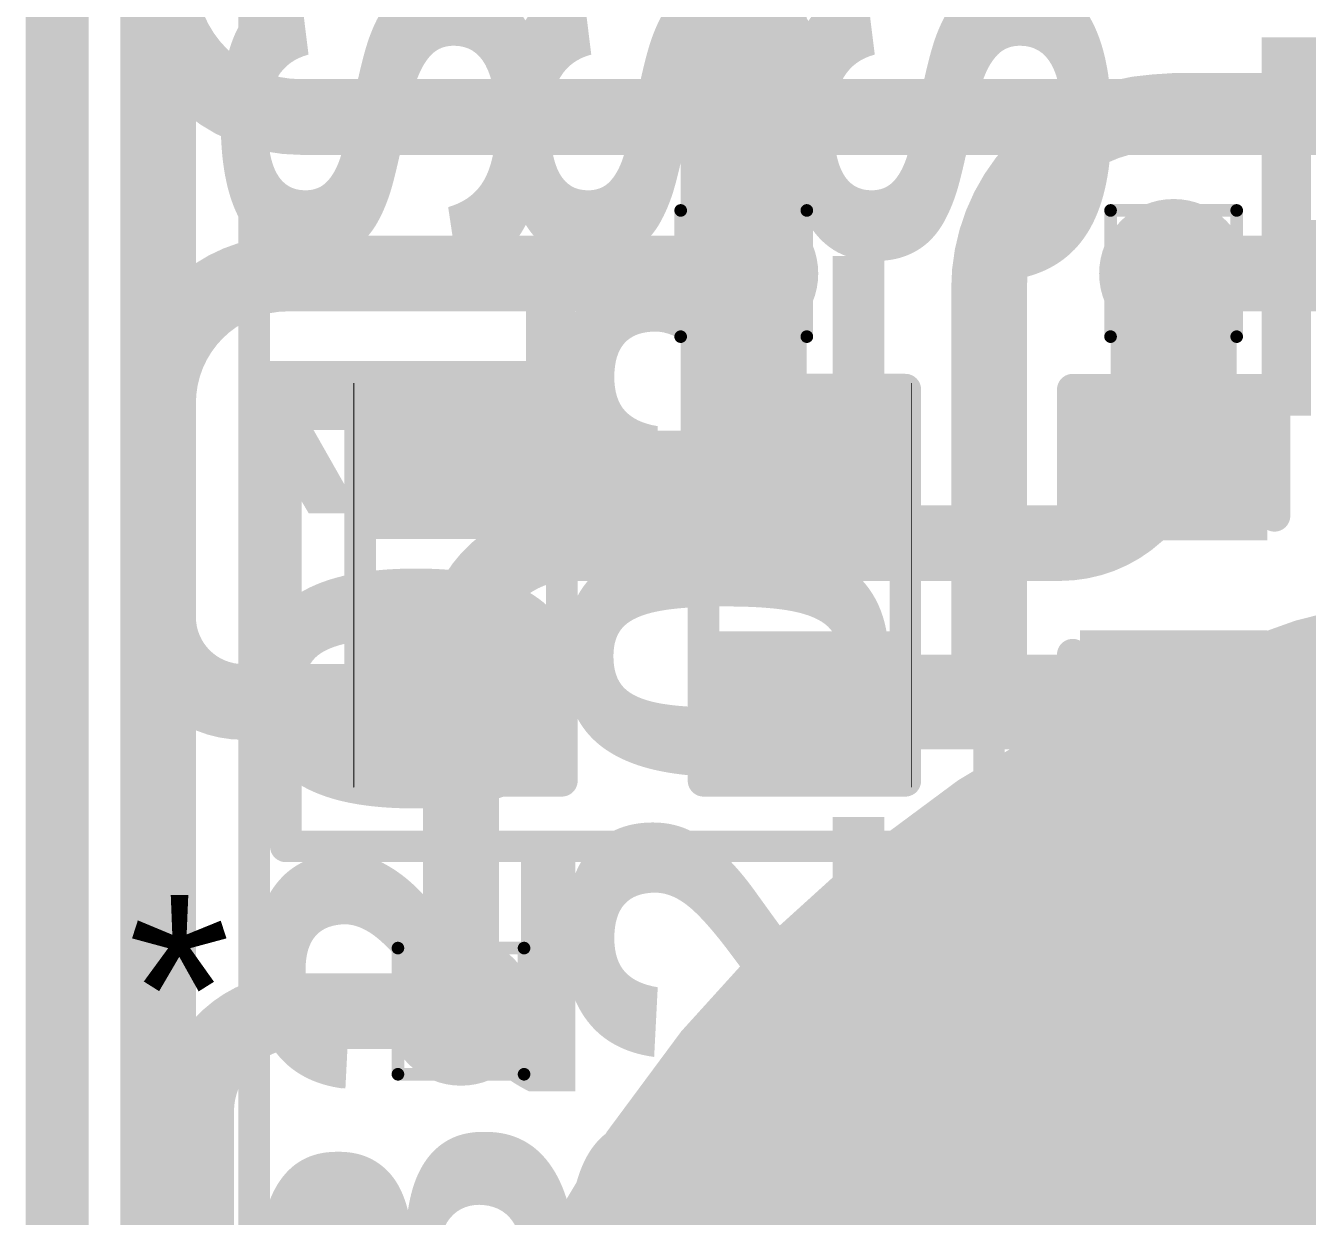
# Model space of a CAD drawing. Header units: inches. Extents: x -17 to 443, y -40 to 218.
# Drawn here: x 179.04 to 184.2, y 6.11 to 10.9 of the extents above; entities that cross this region are included whole.
import ezdxf

# ---------------------------------------------------------------- set-up
doc = ezdxf.new("R2010")
doc.units = ezdxf.units.IN
for name, color, linetype in [('Board Outline', 216, 'Continuous'), ('Bottom Layer', 5, 'Continuous'), ('Bottom Overlay', 54, 'Continuous'), ('Bottom Paste', 16, 'Continuous'), ('Bottom Solder', 6, 'Continuous'), ('Drill Drawing', 1, 'Continuous'), ('Fabrication', 76, 'Continuous'), ('Top Layer', 1, 'Continuous'), ('Top Overlay', 2, 'Continuous'), ('Top Paste', 8, 'Continuous'), ('Top Solder', 216, 'Continuous'), ('Via Holes', 16, 'Continuous')]:
    doc.layers.add(name, color=color, linetype=linetype)
doc.styles.add('Arial', font='', dxfattribs={"height": 0.2})
doc.styles.add('Arial Black_Bold', font='', dxfattribs={"height": 0.2})
doc.styles.get('Arial').set_extended_font_data('Arial')
doc.styles.get('Arial Black_Bold').set_extended_font_data('Arial Black', bold=True)

# ---------------------------------------------------------------- blocks, each defined once
blk = doc.blocks.new('SEMG_PAD_B_22')
at = {"layer": 'Bottom Layer'}
h = blk.add_hatch(color=5, dxfattribs=at)
edge = h.paths.add_edge_path()
edge.add_arc((-2.794e-05, 9.987183479999999), 5.00000016, 0, 360)
at = {"layer": 'Bottom Paste'}
h = blk.add_hatch(color=16, dxfattribs=at)
edge = h.paths.add_edge_path()
edge.add_arc((-2.794e-05, 9.987183479999999), 5.00000016, 0, 360)
at = {"layer": 'Bottom Solder'}
h = blk.add_hatch(color=6, dxfattribs=at)
edge = h.paths.add_edge_path()
edge.add_arc((-2.794e-05, 9.987183479999999), 5.10160016, 0, 360)
at = {"layer": 'Bottom Overlay'}
blk.add_lwpolyline([(5.683262699999999, 10.96579468, 0.127, 0.127, 0), (5.683262699999999, -10.96562958, 0.127, 0.127, 0)], format="xyseb", dxfattribs=at)
blk = doc.blocks.new('SOIC_8_82')
at = {"layer": 'Top Layer'}
for points in [[(-1.92499996, 2.2049994), (-1.92499996, 1.6050006), (-3.474999399999999, 1.6050006), (-3.474999399999999, 2.2049994)], [(3.474999399999999, 2.2049994), (3.474999399999999, 1.6050006), (1.92499996, 1.6050006), (1.92499996, 2.2049994)], [(-1.92499996, 0.9349968599999999), (-1.92499996, 0.33499806), (-3.474999399999999, 0.33499806), (-3.474999399999999, 0.9349968599999999)], [(3.474999399999999, 0.9350019399999999), (3.474999399999999, 0.33500314), (1.92499996, 0.33500314), (1.92499996, 0.9350019399999999)], [(-1.92499996, -0.3350006), (-1.92499996, -0.9349994), (-3.474999399999999, -0.9349994), (-3.474999399999999, -0.3350006)], [(3.474999399999999, -0.3350006), (3.474999399999999, -0.9349994), (1.92499996, -0.9349994), (1.92499996, -0.3350006)], [(-1.92499996, -1.60499552), (-1.92499996, -2.20499432), (-3.474999399999999, -2.20499432), (-3.474999399999999, -1.60499552)], [(3.474999399999999, -1.60500314), (3.474999399999999, -2.20500194), (1.92499996, -2.20500194), (1.92499996, -1.60500314)]]:
    blk.add_hatch(color=1, dxfattribs=at).paths.add_polyline_path(points)
at = {"layer": 'Top Overlay'}
blk.add_hatch(color=2, dxfattribs=at).paths.add_polyline_path([(-1.82879492, 1.5747873), (-1.49859492, 1.5747873), (-1.49859492, 2.2351873), (-1.82879492, 2.2351873)])
at = {"layer": 'Top Paste'}
for points in [[(-1.92499996, 2.2049994), (-1.92499996, 1.6050006), (-3.474999399999999, 1.6050006), (-3.474999399999999, 2.2049994)], [(3.474999399999999, 2.2049994), (3.474999399999999, 1.6050006), (1.92499996, 1.6050006), (1.92499996, 2.2049994)], [(-1.92499996, 0.9349968599999999), (-1.92499996, 0.33499806), (-3.474999399999999, 0.33499806), (-3.474999399999999, 0.9349968599999999)], [(3.474999399999999, 0.9350019399999999), (3.474999399999999, 0.33500314), (1.92499996, 0.33500314), (1.92499996, 0.9350019399999999)], [(-1.92499996, -0.3350006), (-1.92499996, -0.9349994), (-3.474999399999999, -0.9349994), (-3.474999399999999, -0.3350006)], [(3.474999399999999, -0.3350006), (3.474999399999999, -0.9349994), (1.92499996, -0.9349994), (1.92499996, -0.3350006)], [(-1.92499996, -1.60499552), (-1.92499996, -2.20499432), (-3.474999399999999, -2.20499432), (-3.474999399999999, -1.60499552)], [(3.474999399999999, -1.60500314), (3.474999399999999, -2.20500194), (1.92499996, -2.20500194), (1.92499996, -1.60500314)]]:
    blk.add_hatch(color=8, dxfattribs=at).paths.add_polyline_path(points)
at = {"layer": 'Top Solder'}
for points in [[(-1.82339996, 2.3065994), (-1.82339996, 1.5034006), (-3.5765994, 1.5034006), (-3.5765994, 2.3065994)], [(3.5765994, 2.3065994), (3.5765994, 1.5034006), (1.82339996, 1.5034006), (1.82339996, 2.3065994)], [(-1.82339996, 1.03659686), (-1.82339996, 0.2333980600000001), (-3.5765994, 0.2333980599999999), (-3.5765994, 1.03659686)], [(3.5765994, 1.03660194), (3.5765994, 0.23340314), (1.82339996, 0.2334031399999999), (1.82339996, 1.03660194)], [(-1.82339996, -0.2334005999999999), (-1.82339996, -1.0365994), (-3.5765994, -1.0365994), (-3.5765994, -0.2334006000000001)], [(3.5765994, -0.2334005999999999), (3.5765994, -1.0365994), (1.82339996, -1.0365994), (1.82339996, -0.2334006000000001)], [(-1.82339996, -1.50339552), (-1.82339996, -2.30659432), (-3.5765994, -2.30659432), (-3.5765994, -1.50339552)], [(3.5765994, -1.50340314), (3.5765994, -2.30660194), (1.82339996, -2.30660194), (1.82339996, -1.50340314)]]:
    blk.add_hatch(color=216, dxfattribs=at).paths.add_polyline_path(points)
at = {"layer": 'Top Overlay'}
for points in [[(-1.990598, 2.4892, 0.127, 0.127, 0), (-1.990598, 2.3114, 0.127, 0.127, 0)], [(-1.990598, 2.4892, 0.127, 0.127, 0), (1.990598, 2.4892, 0.127, 0.127, 0)], [(1.990598, 2.4892, 0.127, 0.127, 0), (1.990598, 2.31139746, 0.127, 0.127, 0)], [(-3.759199999999999, 2.032, 0.127, 0.127, 0), (-3.6322, 1.905, 0.127, 0.127, 0)], [(-3.759199999999999, 2.032, 0.127, 0.127, 0), (-3.759199999999999, 1.778, 0.127, 0.127, 0)], [(-3.6322, 1.905, 0.127, 0.127, 0), (-3.759199999999999, 1.778, 0.127, 0.127, 0)], [(-1.990598, -2.3114, 0.127, 0.127, 0), (-1.99060054, -2.48920254, 0.127, 0.127, 0)], [(1.990598, -2.3114, 0.127, 0.127, 0), (1.99059546, -2.4892, 0.127, 0.127, 0)], [(1.99059546, -2.4892, 0.127, 0.127, 0), (-1.99060054, -2.48920254, 0.127, 0.127, 0)]]:
    blk.add_lwpolyline(points, format="xyseb", dxfattribs=at)
for points in [[(-2.022348, 2.4892, 0.0635, 0.0635, 1), (-1.958848, 2.4892, 0.0635, 0.0635, 1)], [(-2.022348, 2.4892, 0.0635, 0.0635, 1), (-1.958848, 2.4892, 0.0635, 0.0635, 1)], [(1.958848, 2.4892, 0.0635, 0.0635, 1), (2.022348, 2.4892, 0.0635, 0.0635, 1)], [(1.958848, 2.4892, 0.0635, 0.0635, 1), (2.022348, 2.4892, 0.0635, 0.0635, 1)], [(-2.022348, 2.3114, 0.0635, 0.0635, 1), (-1.958848, 2.3114, 0.0635, 0.0635, 1)], [(1.958848, 2.31139746, 0.0635, 0.0635, 1), (2.022348, 2.31139746, 0.0635, 0.0635, 1)], [(-3.79095, 2.032, 0.0635, 0.0635, 1), (-3.72745, 2.032, 0.0635, 0.0635, 1)], [(-3.79095, 2.032, 0.0635, 0.0635, 1), (-3.72745, 2.032, 0.0635, 0.0635, 1)], [(-3.663949999999999, 1.905, 0.0635, 0.0635, 1), (-3.600449999999999, 1.905, 0.0635, 0.0635, 1)], [(-3.663949999999999, 1.905, 0.0635, 0.0635, 1), (-3.600449999999999, 1.905, 0.0635, 0.0635, 1)], [(-3.79095, 1.778, 0.0635, 0.0635, 1), (-3.72745, 1.778, 0.0635, 0.0635, 1)], [(-3.79095, 1.778, 0.0635, 0.0635, 1), (-3.72745, 1.778, 0.0635, 0.0635, 1)], [(-2.022348, -2.3114, 0.0635, 0.0635, 1), (-1.958848, -2.3114, 0.0635, 0.0635, 1)], [(1.958848, -2.3114, 0.0635, 0.0635, 1), (2.022348, -2.3114, 0.0635, 0.0635, 1)], [(-2.02235054, -2.48920254, 0.0635, 0.0635, 1), (-1.95885054, -2.48920254, 0.0635, 0.0635, 1)], [(-2.02235054, -2.48920254, 0.0635, 0.0635, 1), (-1.95885054, -2.48920254, 0.0635, 0.0635, 1)], [(1.95884546, -2.4892, 0.0635, 0.0635, 1), (2.02234546, -2.4892, 0.0635, 0.0635, 1)], [(1.95884546, -2.4892, 0.0635, 0.0635, 1), (2.02234546, -2.4892, 0.0635, 0.0635, 1)]]:
    blk.add_lwpolyline(points, format="xyseb", close=True, dxfattribs=at)
blk = doc.blocks.new('S______B______0402_136')
at = {"layer": 'Top Layer'}
for points in [[(-0.6985, -0.3175), (-0.6985, 0.3175), (-0.2412999999999999, 0.3175), (-0.2413, -0.3175)], [(0.2412999999999999, -0.3175), (0.2413, 0.3175), (0.6985, 0.3175), (0.6985, -0.3175)]]:
    blk.add_hatch(color=1, dxfattribs=at).paths.add_polyline_path(points)
at = {"layer": 'Top Paste'}
for points in [[(-0.6985, -0.3175), (-0.6985, 0.3175), (-0.2412999999999999, 0.3175), (-0.2413, -0.3175)], [(0.2412999999999999, -0.3175), (0.2413, 0.3175), (0.6985, 0.3175), (0.6985, -0.3175)]]:
    blk.add_hatch(color=8, dxfattribs=at).paths.add_polyline_path(points)
at = {"layer": 'Top Solder'}
for points in [[(-0.75350116, -0.37250116), (-0.75350116, 0.37250116), (-0.1862988399999999, 0.37250116), (-0.18629884, -0.37250116)], [(0.1862988399999999, -0.37250116), (0.18629884, 0.37250116), (0.75350116, 0.37250116), (0.75350116, -0.37250116)]]:
    blk.add_hatch(color=216, dxfattribs=at).paths.add_polyline_path(points)
at = {"layer": 'Top Overlay'}
for points in [[(-0.7874, 0.4064, 0.127, 0.127, 0), (-0.7874, -0.4064, 0.127, 0.127, 0)], [(-0.7874, 0.4064, 0.127, 0.127, 0), (0.7874, 0.4064, 0.127, 0.127, 0)], [(0.7874, 0.4064, 0.127, 0.127, 0), (0.7874, -0.4064, 0.127, 0.127, 0)], [(-0.7874, -0.4064, 0.127, 0.127, 0), (0.7874, -0.4064, 0.127, 0.127, 0)], [(-0.8128, -0.4318, 0.0032258, 0.0032258, 0), (0.8128, -0.4318, 0.0032258, 0.0032258, 0)]]:
    blk.add_lwpolyline(points, format="xyseb", dxfattribs=at)
for points in [[(-0.8191499999999999, 0.4064, 0.0635, 0.0635, 1), (-0.7556499999999999, 0.4064, 0.0635, 0.0635, 1)], [(-0.8191499999999999, 0.4064, 0.0635, 0.0635, 1), (-0.7556499999999999, 0.4064, 0.0635, 0.0635, 1)], [(0.7556499999999999, 0.4064, 0.0635, 0.0635, 1), (0.8191499999999999, 0.4064, 0.0635, 0.0635, 1)], [(0.7556499999999999, 0.4064, 0.0635, 0.0635, 1), (0.8191499999999999, 0.4064, 0.0635, 0.0635, 1)], [(-0.8191499999999999, -0.4064, 0.0635, 0.0635, 1), (-0.7556499999999999, -0.4064, 0.0635, 0.0635, 1)], [(-0.8191499999999999, -0.4064, 0.0635, 0.0635, 1), (-0.7556499999999999, -0.4064, 0.0635, 0.0635, 1)], [(0.7556499999999999, -0.4064, 0.0635, 0.0635, 1), (0.8191499999999999, -0.4064, 0.0635, 0.0635, 1)], [(0.7556499999999999, -0.4064, 0.0635, 0.0635, 1), (0.8191499999999999, -0.4064, 0.0635, 0.0635, 1)], [(-0.81360518, -0.4318, 0.0016129, 0.0016129, 1), (-0.8119948199999999, -0.4318, 0.0016129, 0.0016129, 1)], [(0.8119948199999999, -0.4318, 0.0016129, 0.0016129, 1), (0.81360518, -0.4318, 0.0016129, 0.0016129, 1)]]:
    blk.add_lwpolyline(points, format="xyseb", close=True, dxfattribs=at)
at = {"layer": 'Top Overlay', "style": 'Arial Black_Bold'}
blk.add_text('SB201', height=1.27, dxfattribs=at).set_placement((1.01176328, -0.45103796))
blk = doc.blocks.new('R___0402_184')
at = {"layer": 'Top Layer'}
for points in [[(-0.6985, -0.3175), (-0.6985, 0.3174999999999999), (-0.2413000000000001, 0.3175), (-0.2412999999999999, -0.3174999999999999)], [(0.2413000000000001, -0.3175), (0.2412999999999999, 0.3174999999999999), (0.6985, 0.3175), (0.6985, -0.3174999999999999)]]:
    blk.add_hatch(color=1, dxfattribs=at).paths.add_polyline_path(points)
at = {"layer": 'Top Paste'}
for points in [[(-0.6985, -0.3175), (-0.6985, 0.3174999999999999), (-0.2413000000000001, 0.3175), (-0.2412999999999999, -0.3174999999999999)], [(0.2413000000000001, -0.3175), (0.2412999999999999, 0.3174999999999999), (0.6985, 0.3175), (0.6985, -0.3174999999999999)]]:
    blk.add_hatch(color=8, dxfattribs=at).paths.add_polyline_path(points)
at = {"layer": 'Top Solder'}
for points in [[(-0.75350116, -0.3725011600000001), (-0.75350116, 0.3725011599999999), (-0.18629884, 0.3725011600000001), (-0.1862988399999999, -0.3725011599999999)], [(0.18629884, -0.3725011600000001), (0.1862988399999999, 0.3725011599999999), (0.75350116, 0.3725011600000001), (0.75350116, -0.3725011599999999)]]:
    blk.add_hatch(color=216, dxfattribs=at).paths.add_polyline_path(points)
at = {"layer": 'Top Overlay'}
for points in [[(0.7874, 0.4064, 0.127, 0.127, 0), (-0.7874, 0.4064, 0.127, 0.127, 0)], [(-0.7874, -0.4064, 0.127, 0.127, 0), (-0.7874, 0.4064, 0.127, 0.127, 0)], [(0.7874, -0.4064, 0.127, 0.127, 0), (0.7874, 0.4064, 0.127, 0.127, 0)], [(0.7874, -0.4064, 0.127, 0.127, 0), (-0.7874, -0.4064, 0.127, 0.127, 0)], [(0.8128, -0.4318, 0.0032258, 0.0032258, 0), (-0.8128, -0.4318, 0.0032258, 0.0032258, 0)]]:
    blk.add_lwpolyline(points, format="xyseb", dxfattribs=at)
for points in [[(-0.8191499999999999, 0.4064, 0.0635, 0.0635, 1), (-0.7556499999999999, 0.4064, 0.0635, 0.0635, 1)], [(-0.8191499999999999, 0.4064, 0.0635, 0.0635, 1), (-0.7556499999999999, 0.4064, 0.0635, 0.0635, 1)], [(0.7556499999999999, 0.4064, 0.0635, 0.0635, 1), (0.8191499999999999, 0.4064, 0.0635, 0.0635, 1)], [(0.7556499999999999, 0.4064, 0.0635, 0.0635, 1), (0.8191499999999999, 0.4064, 0.0635, 0.0635, 1)], [(-0.8191499999999999, -0.4064, 0.0635, 0.0635, 1), (-0.7556499999999999, -0.4064, 0.0635, 0.0635, 1)], [(-0.8191499999999999, -0.4064, 0.0635, 0.0635, 1), (-0.7556499999999999, -0.4064, 0.0635, 0.0635, 1)], [(0.7556499999999999, -0.4064, 0.0635, 0.0635, 1), (0.8191499999999999, -0.4064, 0.0635, 0.0635, 1)], [(0.7556499999999999, -0.4064, 0.0635, 0.0635, 1), (0.8191499999999999, -0.4064, 0.0635, 0.0635, 1)], [(-0.81360518, -0.4318, 0.0016129, 0.0016129, 1), (-0.8119948199999999, -0.4318, 0.0016129, 0.0016129, 1)], [(0.8119948199999999, -0.4318, 0.0016129, 0.0016129, 1), (0.81360518, -0.4318, 0.0016129, 0.0016129, 1)]]:
    blk.add_lwpolyline(points, format="xyseb", close=True, dxfattribs=at)
blk = doc.blocks.new('R___0402_185')
at = {"layer": 'Top Layer'}
for points in [[(-0.6985, -0.3175), (-0.6985, 0.3175), (-0.2412999999999999, 0.3175), (-0.2413, -0.3175)], [(0.2412999999999999, -0.3175), (0.2413, 0.3175), (0.6985, 0.3175), (0.6985, -0.3175)]]:
    blk.add_hatch(color=1, dxfattribs=at).paths.add_polyline_path(points)
at = {"layer": 'Top Paste'}
for points in [[(-0.6985, -0.3175), (-0.6985, 0.3175), (-0.2412999999999999, 0.3175), (-0.2413, -0.3175)], [(0.2412999999999999, -0.3175), (0.2413, 0.3175), (0.6985, 0.3175), (0.6985, -0.3175)]]:
    blk.add_hatch(color=8, dxfattribs=at).paths.add_polyline_path(points)
at = {"layer": 'Top Solder'}
for points in [[(-0.75350116, -0.37250116), (-0.75350116, 0.37250116), (-0.1862988399999999, 0.37250116), (-0.18629884, -0.37250116)], [(0.1862988399999999, -0.37250116), (0.18629884, 0.37250116), (0.75350116, 0.37250116), (0.75350116, -0.37250116)]]:
    blk.add_hatch(color=216, dxfattribs=at).paths.add_polyline_path(points)
at = {"layer": 'Top Overlay'}
for points in [[(-0.7874, 0.4064, 0.127, 0.127, 0), (0.7874, 0.4064, 0.127, 0.127, 0)], [(-0.7874, 0.4064, 0.127, 0.127, 0), (-0.7874, -0.4064, 0.127, 0.127, 0)], [(0.7874, 0.4064, 0.127, 0.127, 0), (0.7874, -0.4064, 0.127, 0.127, 0)], [(-0.7874, -0.4064, 0.127, 0.127, 0), (0.7874, -0.4064, 0.127, 0.127, 0)], [(-0.8128, -0.4318, 0.0032258, 0.0032258, 0), (0.8128, -0.4318, 0.0032258, 0.0032258, 0)]]:
    blk.add_lwpolyline(points, format="xyseb", dxfattribs=at)
for points in [[(-0.8191499999999999, 0.4064, 0.0635, 0.0635, 1), (-0.7556499999999999, 0.4064, 0.0635, 0.0635, 1)], [(-0.8191499999999999, 0.4064, 0.0635, 0.0635, 1), (-0.7556499999999999, 0.4064, 0.0635, 0.0635, 1)], [(0.7556499999999999, 0.4064, 0.0635, 0.0635, 1), (0.8191499999999999, 0.4064, 0.0635, 0.0635, 1)], [(0.7556499999999999, 0.4064, 0.0635, 0.0635, 1), (0.8191499999999999, 0.4064, 0.0635, 0.0635, 1)], [(-0.8191499999999999, -0.4064, 0.0635, 0.0635, 1), (-0.7556499999999999, -0.4064, 0.0635, 0.0635, 1)], [(-0.8191499999999999, -0.4064, 0.0635, 0.0635, 1), (-0.7556499999999999, -0.4064, 0.0635, 0.0635, 1)], [(0.7556499999999999, -0.4064, 0.0635, 0.0635, 1), (0.8191499999999999, -0.4064, 0.0635, 0.0635, 1)], [(0.7556499999999999, -0.4064, 0.0635, 0.0635, 1), (0.8191499999999999, -0.4064, 0.0635, 0.0635, 1)], [(-0.81360518, -0.4318, 0.0016129, 0.0016129, 1), (-0.8119948199999999, -0.4318, 0.0016129, 0.0016129, 1)], [(0.8119948199999999, -0.4318, 0.0016129, 0.0016129, 1), (0.81360518, -0.4318, 0.0016129, 0.0016129, 1)]]:
    blk.add_lwpolyline(points, format="xyseb", close=True, dxfattribs=at)
blk = doc.blocks.new('C___0402_253')
at = {"layer": 'Top Layer'}
for points in [[(-0.6985, -0.3175), (-0.6985, 0.3175), (-0.2412999999999999, 0.3175), (-0.2413, -0.3175)], [(0.2412999999999999, -0.3175), (0.2413, 0.3175), (0.6985, 0.3175), (0.6985, -0.3175)]]:
    blk.add_hatch(color=1, dxfattribs=at).paths.add_polyline_path(points)
at = {"layer": 'Top Paste'}
for points in [[(-0.6985, -0.3175), (-0.6985, 0.3175), (-0.2412999999999999, 0.3175), (-0.2413, -0.3175)], [(0.2412999999999999, -0.3175), (0.2413, 0.3175), (0.6985, 0.3175), (0.6985, -0.3175)]]:
    blk.add_hatch(color=8, dxfattribs=at).paths.add_polyline_path(points)
at = {"layer": 'Top Solder'}
for points in [[(-0.7584998799999999, -0.37749988), (-0.7584998799999999, 0.37749988), (-0.18130012, 0.37749988), (-0.18130012, -0.37749988)], [(0.18130012, -0.37749988), (0.18130012, 0.37749988), (0.7584998799999999, 0.37749988), (0.7584998799999999, -0.37749988)]]:
    blk.add_hatch(color=216, dxfattribs=at).paths.add_polyline_path(points)
at = {"layer": 'Top Overlay'}
for points in [[(-0.7874, 0.4064, 0.127, 0.127, 0), (-0.7874, -0.4064, 0.127, 0.127, 0)], [(-0.7874, 0.4064, 0.127, 0.127, 0), (-0.2794, 0.4064, 0.127, 0.127, 0)], [(0.2794, 0.4064, 0.127, 0.127, 0), (0.7874, 0.4064, 0.127, 0.127, 0)], [(0.7874, 0.4064, 0.127, 0.127, 0), (0.7874, -0.4064, 0.127, 0.127, 0)], [(-0.7874, -0.4064, 0.127, 0.127, 0), (-0.2794, -0.4064, 0.127, 0.127, 0)], [(0.2794, -0.4064, 0.127, 0.127, 0), (0.7874, -0.4064, 0.127, 0.127, 0)]]:
    blk.add_lwpolyline(points, format="xyseb", dxfattribs=at)
for points in [[(-0.8191499999999999, 0.4064, 0.0635, 0.0635, 1), (-0.7556499999999999, 0.4064, 0.0635, 0.0635, 1)], [(-0.8191499999999999, 0.4064, 0.0635, 0.0635, 1), (-0.7556499999999999, 0.4064, 0.0635, 0.0635, 1)], [(-0.31115, 0.4064, 0.0635, 0.0635, 1), (-0.24765, 0.4064, 0.0635, 0.0635, 1)], [(0.24765, 0.4064, 0.0635, 0.0635, 1), (0.31115, 0.4064, 0.0635, 0.0635, 1)], [(0.7556499999999999, 0.4064, 0.0635, 0.0635, 1), (0.8191499999999999, 0.4064, 0.0635, 0.0635, 1)], [(0.7556499999999999, 0.4064, 0.0635, 0.0635, 1), (0.8191499999999999, 0.4064, 0.0635, 0.0635, 1)], [(-0.8191499999999999, -0.4064, 0.0635, 0.0635, 1), (-0.7556499999999999, -0.4064, 0.0635, 0.0635, 1)], [(-0.8191499999999999, -0.4064, 0.0635, 0.0635, 1), (-0.7556499999999999, -0.4064, 0.0635, 0.0635, 1)], [(-0.31115, -0.4064, 0.0635, 0.0635, 1), (-0.24765, -0.4064, 0.0635, 0.0635, 1)], [(0.24765, -0.4064, 0.0635, 0.0635, 1), (0.31115, -0.4064, 0.0635, 0.0635, 1)], [(0.7556499999999999, -0.4064, 0.0635, 0.0635, 1), (0.8191499999999999, -0.4064, 0.0635, 0.0635, 1)], [(0.7556499999999999, -0.4064, 0.0635, 0.0635, 1), (0.8191499999999999, -0.4064, 0.0635, 0.0635, 1)]]:
    blk.add_lwpolyline(points, format="xyseb", close=True, dxfattribs=at)

msp = doc.modelspace()

# ---------------------------------------------------------------- hatches: boundary and pattern name
at = {"layer": 'Bottom Layer'}
h = msp.add_hatch(color=5, dxfattribs=at)
edge = h.paths.add_edge_path()
edge.add_arc((181.9336722, 9.904859539999999), 0.2999994, 0, 360)
h = msp.add_hatch(color=5, dxfattribs=at)
edge = h.paths.add_edge_path()
edge.add_arc((183.66503526, 9.904859539999999), 0.2999994, 0, 360)
h = msp.add_hatch(color=5, dxfattribs=at)
edge = h.paths.add_edge_path()
edge.add_arc((180.79483526, 6.935497939999999), 0.2999994, 0, 360)
at = {"layer": 'Top Layer'}
h = msp.add_hatch(color=1, dxfattribs=at)
edge = h.paths.add_edge_path()
edge.add_arc((181.9336722, 9.904859539999999), 0.2999994, 0, 360)
h = msp.add_hatch(color=1, dxfattribs=at)
edge = h.paths.add_edge_path()
edge.add_arc((183.66503526, 9.904859539999999), 0.2999994, 0, 360)
h = msp.add_hatch(color=1, dxfattribs=at)
edge = h.paths.add_edge_path()
edge.add_arc((180.79483526, 6.935497939999999), 0.2999994, 0, 360)
at = {"layer": 'Via Holes'}
h = msp.add_hatch(color=7, dxfattribs=at)
edge = h.paths.add_edge_path()
edge.add_arc((181.9336722, 9.904859539999999), 0.1499997, 0, 360)
h = msp.add_hatch(color=7, dxfattribs=at)
edge = h.paths.add_edge_path()
edge.add_arc((183.66503526, 9.904859539999999), 0.1499997, 0, 360)
h = msp.add_hatch(color=7, dxfattribs=at)
edge = h.paths.add_edge_path()
edge.add_arc((180.79483526, 6.935497939999999), 0.1499997, 0, 360)

# ---------------------------------------------------------------- linework, layer by layer
at = {"layer": 'Board Outline'}
msp.add_lwpolyline([(179.16835642, 2.64838688, 0.127, 0.127, 0), (179.16851644, 24.50404294, 0.127, 0.127, 0)], format="xyseb", dxfattribs=at)
at = {"layer": 'Bottom Layer'}
for points in [[(180.14799124, 10.53505894, 0.3048, 0.3048, -0.4142135623730951), (179.57490374, 11.10814644, 0.3048, 0.3048, 0)], [(180.14799124, 10.53505894, 0.3048, 0.3048, 0), (184.4248407, 10.53505894, 0.3048, 0.3048, 0)], [(179.5747869, 9.38301654, 0.3048, 0.3048, -0.4142135623730951), (180.0966299, 9.904859539999999, 0.3048, 0.3048, 0)], [(180.0966299, 9.904859539999999, 0.3048, 0.3048, 0), (181.9336722, 9.904859539999999, 0.3048, 0.3048, 0)], [(183.66503526, 9.27793166, 0.3048, 0.3048, 0), (183.66503526, 9.904859539999999, 0.3048, 0.3048, 0)], [(179.5747488, 3.325055579999999, 0.3048, 0.3048, 0), (179.57478436, 9.38301146, 0.3048, 0.3048, 0)], [(179.57478436, 9.38301146, 0.3048, 0.3048, 0), (179.5747869, 9.38301654, 0.3048, 0.3048, 0)], [(183.66503526, 9.27793166, 0.3048, 0.3048, -0.4142135623730951), (183.20696658, 8.81986298, 0.3048, 0.3048, 0)], [(180.79483526, 8.38243434, 0.3048, 0.3048, -0.4142135623730951), (181.2322639, 8.81986298, 0.3048, 0.3048, 0)], [(181.2322639, 8.81986298, 0.3048, 0.3048, 0), (183.20696658, 8.81986298, 0.3048, 0.3048, 0)], [(180.79483526, 6.935497939999999, 0.3048, 0.3048, 0), (180.79483526, 8.38243434, 0.3048, 0.3048, 0)]]:
    msp.add_lwpolyline(points, format="xyseb", dxfattribs=at)
for points in [[(180.07179124, 10.53505894, 0.1524, 0.1524, 1), (180.22419124, 10.53505894, 0.1524, 0.1524, 1)], [(180.07179124, 10.53505894, 0.1524, 0.1524, 1), (180.22419124, 10.53505894, 0.1524, 0.1524, 1)], [(180.0204299, 9.904859539999999, 0.1524, 0.1524, 1), (180.1728299, 9.904859539999999, 0.1524, 0.1524, 1)], [(180.0204299, 9.904859539999999, 0.1524, 0.1524, 1), (180.1728299, 9.904859539999999, 0.1524, 0.1524, 1)], [(181.8574722, 9.904859539999999, 0.1524, 0.1524, 1), (182.0098722, 9.904859539999999, 0.1524, 0.1524, 1)], [(183.58883526, 9.904859539999999, 0.1524, 0.1524, 1), (183.74123526, 9.904859539999999, 0.1524, 0.1524, 1)], [(179.49858436, 9.38301146, 0.1524, 0.1524, 1), (179.65098436, 9.38301146, 0.1524, 0.1524, 1)], [(179.49858436, 9.38301146, 0.1524, 0.1524, 1), (179.65098436, 9.38301146, 0.1524, 0.1524, 1)], [(179.4985869, 9.38301654, 0.1524, 0.1524, 1), (179.6509869, 9.38301654, 0.1524, 0.1524, 1)], [(179.4985869, 9.38301654, 0.1524, 0.1524, 1), (179.6509869, 9.38301654, 0.1524, 0.1524, 1)], [(183.58883526, 9.27793166, 0.1524, 0.1524, 1), (183.74123526, 9.27793166, 0.1524, 0.1524, 1)], [(183.58883526, 9.27793166, 0.1524, 0.1524, 1), (183.74123526, 9.27793166, 0.1524, 0.1524, 1)], [(181.1560639, 8.81986298, 0.1524, 0.1524, 1), (181.3084639, 8.81986298, 0.1524, 0.1524, 1)], [(181.1560639, 8.81986298, 0.1524, 0.1524, 1), (181.3084639, 8.81986298, 0.1524, 0.1524, 1)], [(183.13076658, 8.81986298, 0.1524, 0.1524, 1), (183.28316658, 8.81986298, 0.1524, 0.1524, 1)], [(183.13076658, 8.81986298, 0.1524, 0.1524, 1), (183.28316658, 8.81986298, 0.1524, 0.1524, 1)], [(180.71863526, 8.38243434, 0.1524, 0.1524, 1), (180.87103526, 8.38243434, 0.1524, 0.1524, 1)], [(180.71863526, 8.38243434, 0.1524, 0.1524, 1), (180.87103526, 8.38243434, 0.1524, 0.1524, 1)], [(180.71863526, 6.935497939999999, 0.1524, 0.1524, 1), (180.87103526, 6.935497939999999, 0.1524, 0.1524, 1)]]:
    msp.add_lwpolyline(points, format="xyseb", close=True, dxfattribs=at)
at = {"layer": 'Drill Drawing'}
for points in [[(181.6796722, 10.15885954, 0.0508, 0.0508, 0), (182.1876722, 10.15885954, 0.0508, 0.0508, 0)], [(181.6796722, 9.650859539999999, 0.0508, 0.0508, 0), (181.6796722, 10.15885954, 0.0508, 0.0508, 0)], [(182.1876722, 9.650859539999999, 0.0508, 0.0508, 0), (182.1876722, 10.15885954, 0.0508, 0.0508, 0)], [(183.41103526, 10.15885954, 0.0508, 0.0508, 0), (183.91903526, 10.15885954, 0.0508, 0.0508, 0)], [(183.41103526, 9.650859539999999, 0.0508, 0.0508, 0), (183.41103526, 10.15885954, 0.0508, 0.0508, 0)], [(183.91903526, 9.650859539999999, 0.0508, 0.0508, 0), (183.91903526, 10.15885954, 0.0508, 0.0508, 0)], [(181.6796722, 9.650859539999999, 0.0508, 0.0508, 0), (182.1876722, 9.650859539999999, 0.0508, 0.0508, 0)], [(183.41103526, 9.650859539999999, 0.0508, 0.0508, 0), (183.91903526, 9.650859539999999, 0.0508, 0.0508, 0)], [(180.54083526, 7.18949794, 0.0508, 0.0508, 0), (181.04883526, 7.18949794, 0.0508, 0.0508, 0)], [(180.54083526, 6.681497939999999, 0.0508, 0.0508, 0), (180.54083526, 7.18949794, 0.0508, 0.0508, 0)], [(181.04883526, 6.681497939999999, 0.0508, 0.0508, 0), (181.04883526, 7.18949794, 0.0508, 0.0508, 0)], [(180.54083526, 6.681497939999999, 0.0508, 0.0508, 0), (181.04883526, 6.681497939999999, 0.0508, 0.0508, 0)]]:
    msp.add_lwpolyline(points, format="xyseb", dxfattribs=at)
for points in [[(181.6669722, 10.15885954, 0.0254, 0.0254, 1), (181.6923722, 10.15885954, 0.0254, 0.0254, 1)], [(181.6669722, 10.15885954, 0.0254, 0.0254, 1), (181.6923722, 10.15885954, 0.0254, 0.0254, 1)], [(182.1749722, 10.15885954, 0.0254, 0.0254, 1), (182.2003722, 10.15885954, 0.0254, 0.0254, 1)], [(182.1749722, 10.15885954, 0.0254, 0.0254, 1), (182.2003722, 10.15885954, 0.0254, 0.0254, 1)], [(183.39833526, 10.15885954, 0.0254, 0.0254, 1), (183.42373526, 10.15885954, 0.0254, 0.0254, 1)], [(183.39833526, 10.15885954, 0.0254, 0.0254, 1), (183.42373526, 10.15885954, 0.0254, 0.0254, 1)], [(183.90633526, 10.15885954, 0.0254, 0.0254, 1), (183.93173526, 10.15885954, 0.0254, 0.0254, 1)], [(183.90633526, 10.15885954, 0.0254, 0.0254, 1), (183.93173526, 10.15885954, 0.0254, 0.0254, 1)], [(181.6669722, 9.650859539999999, 0.0254, 0.0254, 1), (181.6923722, 9.650859539999999, 0.0254, 0.0254, 1)], [(181.6669722, 9.650859539999999, 0.0254, 0.0254, 1), (181.6923722, 9.650859539999999, 0.0254, 0.0254, 1)], [(182.1749722, 9.650859539999999, 0.0254, 0.0254, 1), (182.2003722, 9.650859539999999, 0.0254, 0.0254, 1)], [(182.1749722, 9.650859539999999, 0.0254, 0.0254, 1), (182.2003722, 9.650859539999999, 0.0254, 0.0254, 1)], [(183.39833526, 9.650859539999999, 0.0254, 0.0254, 1), (183.42373526, 9.650859539999999, 0.0254, 0.0254, 1)], [(183.39833526, 9.650859539999999, 0.0254, 0.0254, 1), (183.42373526, 9.650859539999999, 0.0254, 0.0254, 1)], [(183.90633526, 9.650859539999999, 0.0254, 0.0254, 1), (183.93173526, 9.650859539999999, 0.0254, 0.0254, 1)], [(183.90633526, 9.650859539999999, 0.0254, 0.0254, 1), (183.93173526, 9.650859539999999, 0.0254, 0.0254, 1)], [(180.52813526, 7.18949794, 0.0254, 0.0254, 1), (180.55353526, 7.18949794, 0.0254, 0.0254, 1)], [(180.52813526, 7.18949794, 0.0254, 0.0254, 1), (180.55353526, 7.18949794, 0.0254, 0.0254, 1)], [(181.03613526, 7.18949794, 0.0254, 0.0254, 1), (181.06153526, 7.18949794, 0.0254, 0.0254, 1)], [(181.03613526, 7.18949794, 0.0254, 0.0254, 1), (181.06153526, 7.18949794, 0.0254, 0.0254, 1)], [(180.52813526, 6.681497939999999, 0.0254, 0.0254, 1), (180.55353526, 6.681497939999999, 0.0254, 0.0254, 1)], [(180.52813526, 6.681497939999999, 0.0254, 0.0254, 1), (180.55353526, 6.681497939999999, 0.0254, 0.0254, 1)], [(181.03613526, 6.681497939999999, 0.0254, 0.0254, 1), (181.06153526, 6.681497939999999, 0.0254, 0.0254, 1)], [(181.03613526, 6.681497939999999, 0.0254, 0.0254, 1), (181.06153526, 6.681497939999999, 0.0254, 0.0254, 1)]]:
    msp.add_lwpolyline(points, format="xyseb", close=True, dxfattribs=at)
at = {"layer": 'Fabrication'}
msp.add_lwpolyline([(179.16835642, 2.64838688, 0.254, 0.254, 0), (179.16851644, 24.50404294, 0.254, 0.254, 0)], format="xyseb", dxfattribs=at)
msp.add_lwpolyline([(190.64533372, 3.601829219999999, 0.254, 0.254, 1), (180.6453334, 3.601829219999999, 0.254, 0.254, 1)], format="xyseb", close=True, dxfattribs=at)
at = {"layer": 'Top Layer'}
for points in [[(179.57478182, 8.52252804, 0.3048, 0.3048, 0), (179.57484278, 16.7625014, 0.3048, 0.3048, 0)], [(181.9336722, 9.904859539999999, 0.508, 0.508, 0), (181.9336722, 13.57625682, 0.508, 0.508, 0)], [(182.92153662, 9.840579759999999, 0.3048, 0.3048, -0.3960336503774174), (183.58830186, 10.55411148, 0.3048, 0.3048, 0)], [(183.58830186, 10.55411148, 0.3048, 0.3048, 0), (183.67116682, 10.55951406, 0.3048, 0.3048, 0)], [(183.67116682, 10.55951406, 0.3048, 0.3048, 0), (185.35907302, 10.5595166, 0.3048, 0.3048, 0)], [(181.9336722, 9.2278454, 0.508, 0.508, 0), (181.9336722, 9.904859539999999, 0.508, 0.508, 0)], [(183.66503526, 9.192552099999999, 0.508, 0.508, 0), (183.66503526, 9.904859539999999, 0.508, 0.508, 0)], [(183.66503526, 9.904859539999999, 0.3048, 0.3048, 0), (185.35907556, 9.904859539999999, 0.3048, 0.3048, 0)], [(182.92153408, 9.840579759999999, 0.3048, 0.3048, 0), (182.92153662, 9.839332619999999, 0.3048, 0.3048, 0)], [(182.92153662, 8.18021986, 0.3048, 0.3048, 0), (182.92153662, 9.839332619999999, 0.3048, 0.3048, 0)], [(180.79483526, 9.12013924, 0.3048, 0.3048, 0), (182.17803036, 9.12013924, 0.3048, 0.3048, 0)], [(182.17803036, 9.12013924, 0.3048, 0.3048, 0), (182.17803544, 9.12014432, 0.3048, 0.3048, 0)], [(179.57478182, 8.5225255, 0.3048, 0.3048, 0), (179.57478182, 8.52252804, 0.3048, 0.3048, 0)], [(179.91696808, 8.180339239999999, 0.3048, 0.3048, -0.4142135623730951), (179.57478182, 8.5225255, 0.3048, 0.3048, 0)], [(182.17815736, 8.18021986, 0.3809999999999999, 0.3809999999999999, 0), (182.92153662, 8.18021986, 0.3809999999999999, 0.3809999999999999, 0)], [(182.92153662, 8.18021986, 0.3809999999999999, 0.3809999999999999, 0), (183.66491334, 8.18021986, 0.3809999999999999, 0.3809999999999999, 0)], [(183.66503526, 6.587497619999999, 0.508, 0.508, 0), (183.66503526, 8.129297939999999, 0.508, 0.508, 0)], [(179.91696808, 8.180339239999999, 0.3048, 0.3048, 0), (180.79483526, 8.180339239999999, 0.3048, 0.3048, 0)], [(182.17803544, 8.18034178, 0.3048, 0.3048, 0), (182.17815736, 8.18021986, 0.3048, 0.3048, 0)], [(183.66491334, 8.18021986, 0.3048, 0.3048, 0), (183.66503526, 8.18009794, 0.3048, 0.3048, 0)], [(179.72803526, 6.53015458, 0.3048, 0.3048, -0.4142135623730951), (180.13337862, 6.935497939999999, 0.3048, 0.3048, 0)], [(180.13337862, 6.935497939999999, 0.3048, 0.3048, 0), (180.79483526, 6.935497939999999, 0.3048, 0.3048, 0)], [(179.72803526, 2.70942308, 0.3048, 0.3048, 0), (179.72803526, 6.53015458, 0.3048, 0.3048, 0)]]:
    msp.add_lwpolyline(points, format="xyseb", dxfattribs=at)
for points in [[(183.51210186, 10.55411148, 0.1524, 0.1524, 1), (183.66450186, 10.55411148, 0.1524, 0.1524, 1)], [(183.51210186, 10.55411148, 0.1524, 0.1524, 1), (183.66450186, 10.55411148, 0.1524, 0.1524, 1)], [(183.59496682, 10.55951406, 0.1524, 0.1524, 1), (183.74736682, 10.55951406, 0.1524, 0.1524, 1)], [(183.59496682, 10.55951406, 0.1524, 0.1524, 1), (183.74736682, 10.55951406, 0.1524, 0.1524, 1)], [(181.8066722, 9.904859539999999, 0.254, 0.254, 1), (182.0606722, 9.904859539999999, 0.254, 0.254, 1)], [(181.8066722, 9.904859539999999, 0.254, 0.254, 1), (182.0606722, 9.904859539999999, 0.254, 0.254, 1)], [(183.53803526, 9.904859539999999, 0.254, 0.254, 1), (183.79203526, 9.904859539999999, 0.254, 0.254, 1)], [(183.58883526, 9.904859539999999, 0.1524, 0.1524, 1), (183.74123526, 9.904859539999999, 0.1524, 0.1524, 1)], [(182.84533408, 9.840579759999999, 0.1524, 0.1524, 1), (182.99773408, 9.840579759999999, 0.1524, 0.1524, 1)], [(182.84533662, 9.840579759999999, 0.1524, 0.1524, 1), (182.99773662, 9.840579759999999, 0.1524, 0.1524, 1)], [(182.84533662, 9.839332619999999, 0.1524, 0.1524, 1), (182.99773662, 9.839332619999999, 0.1524, 0.1524, 1)], [(182.84533662, 9.839332619999999, 0.1524, 0.1524, 1), (182.99773662, 9.839332619999999, 0.1524, 0.1524, 1)], [(181.8066722, 9.2278454, 0.254, 0.254, 1), (182.0606722, 9.2278454, 0.254, 0.254, 1)], [(183.53803526, 9.192552099999999, 0.254, 0.254, 1), (183.79203526, 9.192552099999999, 0.254, 0.254, 1)], [(180.71863526, 9.12013924, 0.1524, 0.1524, 1), (180.87103526, 9.12013924, 0.1524, 0.1524, 1)], [(182.10183036, 9.12013924, 0.1524, 0.1524, 1), (182.25423036, 9.12013924, 0.1524, 0.1524, 1)], [(182.10183036, 9.12013924, 0.1524, 0.1524, 1), (182.25423036, 9.12013924, 0.1524, 0.1524, 1)], [(182.10183544, 9.12014432, 0.1524, 0.1524, 1), (182.25423544, 9.12014432, 0.1524, 0.1524, 1)], [(179.49858182, 8.52252804, 0.1524, 0.1524, 1), (179.65098182, 8.52252804, 0.1524, 0.1524, 1)], [(179.49858182, 8.52252804, 0.1524, 0.1524, 1), (179.65098182, 8.52252804, 0.1524, 0.1524, 1)], [(179.49858182, 8.5225255, 0.1524, 0.1524, 1), (179.65098182, 8.5225255, 0.1524, 0.1524, 1)], [(179.49858182, 8.5225255, 0.1524, 0.1524, 1), (179.65098182, 8.5225255, 0.1524, 0.1524, 1)], [(182.08290736, 8.18021986, 0.1905, 0.1905, 1), (182.27340736, 8.18021986, 0.1905, 0.1905, 1)], [(182.82628662, 8.18021986, 0.1905, 0.1905, 1), (183.01678662, 8.18021986, 0.1905, 0.1905, 1)], [(182.82628662, 8.18021986, 0.1905, 0.1905, 1), (183.01678662, 8.18021986, 0.1905, 0.1905, 1)], [(183.53803526, 8.129297939999999, 0.254, 0.254, 1), (183.79203526, 8.129297939999999, 0.254, 0.254, 1)], [(183.56966334, 8.18021986, 0.1905, 0.1905, 1), (183.76016334, 8.18021986, 0.1905, 0.1905, 1)], [(179.84076808, 8.180339239999999, 0.1524, 0.1524, 1), (179.99316808, 8.180339239999999, 0.1524, 0.1524, 1)], [(179.84076808, 8.180339239999999, 0.1524, 0.1524, 1), (179.99316808, 8.180339239999999, 0.1524, 0.1524, 1)], [(180.71863526, 8.180339239999999, 0.1524, 0.1524, 1), (180.87103526, 8.180339239999999, 0.1524, 0.1524, 1)], [(182.10183544, 8.18034178, 0.1524, 0.1524, 1), (182.25423544, 8.18034178, 0.1524, 0.1524, 1)], [(182.10195736, 8.18021986, 0.1524, 0.1524, 1), (182.25435736, 8.18021986, 0.1524, 0.1524, 1)], [(182.84533662, 8.18021986, 0.1524, 0.1524, 1), (182.99773662, 8.18021986, 0.1524, 0.1524, 1)], [(183.58871334, 8.18021986, 0.1524, 0.1524, 1), (183.74111334, 8.18021986, 0.1524, 0.1524, 1)], [(183.58883526, 8.18009794, 0.1524, 0.1524, 1), (183.74123526, 8.18009794, 0.1524, 0.1524, 1)], [(180.05717862, 6.935497939999999, 0.1524, 0.1524, 1), (180.20957862, 6.935497939999999, 0.1524, 0.1524, 1)], [(180.05717862, 6.935497939999999, 0.1524, 0.1524, 1), (180.20957862, 6.935497939999999, 0.1524, 0.1524, 1)], [(180.71863526, 6.935497939999999, 0.1524, 0.1524, 1), (180.87103526, 6.935497939999999, 0.1524, 0.1524, 1)], [(183.53803526, 6.587497619999999, 0.254, 0.254, 1), (183.79203526, 6.587497619999999, 0.254, 0.254, 1)], [(179.65183526, 6.53015458, 0.1524, 0.1524, 1), (179.80423526, 6.53015458, 0.1524, 0.1524, 1)], [(179.65183526, 6.53015458, 0.1524, 0.1524, 1), (179.80423526, 6.53015458, 0.1524, 0.1524, 1)]]:
    msp.add_lwpolyline(points, format="xyseb", close=True, dxfattribs=at)
at = {"layer": 'Top Overlay'}
for points in [[(180.08921818, 7.59893324, 0.127, 0.127, 0), (180.08921818, 9.45279288, 0.127, 0.127, 0)], [(182.92153662, 7.59893324, 0.127, 0.127, 0), (182.92153662, 9.45279288, 0.127, 0.127, 0)], [(180.08921818, 7.59893324, 0.127, 0.127, 0), (182.92153662, 7.59893324, 0.127, 0.127, 0)]]:
    msp.add_lwpolyline(points, format="xyseb", dxfattribs=at)
for points in [[(180.05746818, 9.45279288, 0.0635, 0.0635, 1), (180.12096818, 9.45279288, 0.0635, 0.0635, 1)], [(182.88978662, 9.45279288, 0.0635, 0.0635, 1), (182.95328662, 9.45279288, 0.0635, 0.0635, 1)], [(180.05746818, 7.59893324, 0.0635, 0.0635, 1), (180.12096818, 7.59893324, 0.0635, 0.0635, 1)], [(180.05746818, 7.59893324, 0.0635, 0.0635, 1), (180.12096818, 7.59893324, 0.0635, 0.0635, 1)], [(182.88978662, 7.59893324, 0.0635, 0.0635, 1), (182.95328662, 7.59893324, 0.0635, 0.0635, 1)], [(182.88978662, 7.59893324, 0.0635, 0.0635, 1), (182.95328662, 7.59893324, 0.0635, 0.0635, 1)]]:
    msp.add_lwpolyline(points, format="xyseb", close=True, dxfattribs=at)

# ---------------------------------------------------------------- block references
for name, p, rotation in [('SEMG_PAD_B_22', (185.64530562, 13.5890127), 180), ('S______B______0402_136', (180.79423074, 2.70942308), 90), ('R___0402_184', (180.79483526, 8.65024178), 270), ('R___0402_185', (182.17803544, 8.65024178), 90), ('C___0402_253', (183.66503526, 8.649997939999999), 90), ('SOIC_8_82', (185.57003272, 3.8874954), 90)]:
    msp.add_blockref(name, p, dxfattribs=dict(rotation=rotation))

# ---------------------------------------------------------------- texts
at = {"layer": 'Fabrication', "style": 'Arial'}
msp.add_text('FR4', height=1.524, rotation=360, dxfattribs=at).set_placement((183.84492822, 9.332130179999998))
at = {"layer": 'Top Overlay', "style": 'Arial Black_Bold'}
for s, p in [('SB210', (181.11631036, 9.83140274)), ('SB208', (182.25514984, 9.831405279999998)), ('SB207', (183.39693572, 9.831405279999998)), ('SB202', (182.49940386, 3.848191439999999)), ('SB201', (181.25583002, 3.72118636))]:
    msp.add_text(s, height=1.27, rotation=90, dxfattribs=at).set_placement(p)
at = {"layer": 'Top Overlay', "style": 'Arial'}
msp.add_text('*', height=0.7619999999999999, dxfattribs=at).set_placement((179.45282118, 6.641752019999999))

doc.saveas('drawing.dxf')
